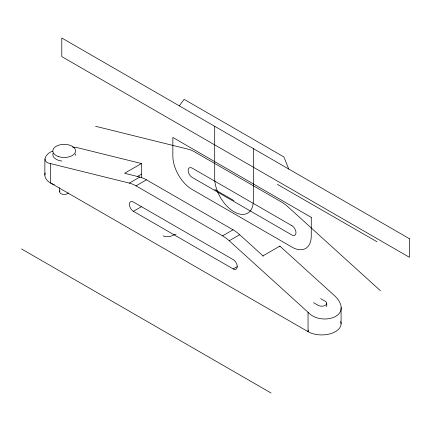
<?xml version="1.0" encoding="UTF-8"?>
<svg xmlns="http://www.w3.org/2000/svg" width="431" height="431" viewBox="0 0 431 431"><rect width="100%" height="100%" fill="white"/><g stroke="black" fill="none" stroke-linecap="round" stroke-linejoin="round"><path stroke-width="0.65" d="M262.98 256.434L262.98 255.858L279.881 246.101L335.41 296.48C354.702 316.86 320.675 326.391 308.046 312.276L229.211 240.751A34.146 19.713 60 0 0 222.579 235.849L135.991 185.858A34.146 19.713 60 0 0 129.359 183.1L50.524 163.591C40.546 162.056 46.203 152.854 52.711 151.173M308.24 330.108L308.046 331.66A19.347 11.168 0 0 0 330.938 333.583A19.347 11.168 0 0 0 340.668 321.472M179.285 105.848L184.112 99.34L283.905 156.954L288.732 169.038M141.707 177.836A27.315 15.769 60 0 1 141.46 174.146L141.46 163.527L124.559 173.284L139.822 177.06A34.146 19.713 60 0 1 146.454 179.819L233.042 229.809A34.146 19.713 60 0 1 239.674 234.712L262.98 255.858M137.236 176.586L141.46 174.146M129.359 183.1L139.822 177.06M135.991 185.858L146.454 179.819M133.411 211.319L233.203 268.933L237.271 266.584A5.689 3.286 60 0 0 233.203 259.64L133.411 202.026A5.689 3.286 60 0 0 129.392 204.348A5.689 3.286 60 0 0 133.411 211.319L141.26 206.788M222.579 235.849L233.042 229.809M229.211 240.751L239.674 234.712M176.063 234.087L170.482 236.323L166.522 236.738A23.446 13.539 -60 0 1 163.187 235.849M72.505 147.116L77.882 147.795L141.46 163.527M95.59 126.288L188.105 149.18A34.146 19.713 60 0 1 194.737 151.938L281.33 201.929A34.146 19.713 60 0 1 287.962 206.832L380.476 290.769M277.413 184.387L377.012 241.748M214.697 189.478L234.011 200.63M320.675 298.618L325.27 301.269A5.01 2.893 0 0 1 325.27 305.358A5.01 2.893 0 0 1 318.191 305.358L313.59 302.702M21.55 248.956L271.029 392.991M341.077 307.567L341.077 323.762M326.736 303.37L326.736 306.646M308.046 312.276L308.046 331.66L50.524 182.976L50.524 163.591M279.881 246.101L279.881 246.677M253.326 148.593L253.326 200.63A27.315 15.769 60 0 1 234.011 211.783A27.315 15.769 60 0 1 214.697 178.332L214.697 126.288M59.65 187.803L59.65 191.79M44.856 158.888L44.856 175.078M54.279 184.667A19.347 11.168 0 0 1 45.19 172.998M68.367 192.862A4.552 2.629 0 0 1 62.366 194.209A4.552 2.629 0 0 1 60.038 190.744M75.522 153.953A11.384 6.573 0 0 1 75.522 155.311M61.87 161.065A11.384 6.573 0 0 1 53.061 153.285M237.228 266.611A5.689 3.286 60 0 1 233.203 268.933M409.45 238.731L61.789 38.009L61.789 56.596L409.45 257.318L409.45 238.731M311.268 217.359L172.847 137.441L172.847 156.027A27.315 15.769 60 0 0 192.161 189.478L291.954 247.098A27.315 15.769 60 0 0 311.268 235.946L311.268 217.359M291.954 225.72L192.161 168.106A5.689 3.286 60 0 0 188.137 170.428A5.689 3.286 60 0 0 192.161 177.4L291.954 235.014A5.689 3.286 60 0 0 295.978 232.692A5.689 3.286 60 0 0 291.954 225.72M58.514 156.609A11.384 6.573 0 0 0 75.587 150.915A11.384 6.573 0 0 0 58.514 145.225A11.384 6.573 0 0 0 58.514 156.609"/></g></svg>
